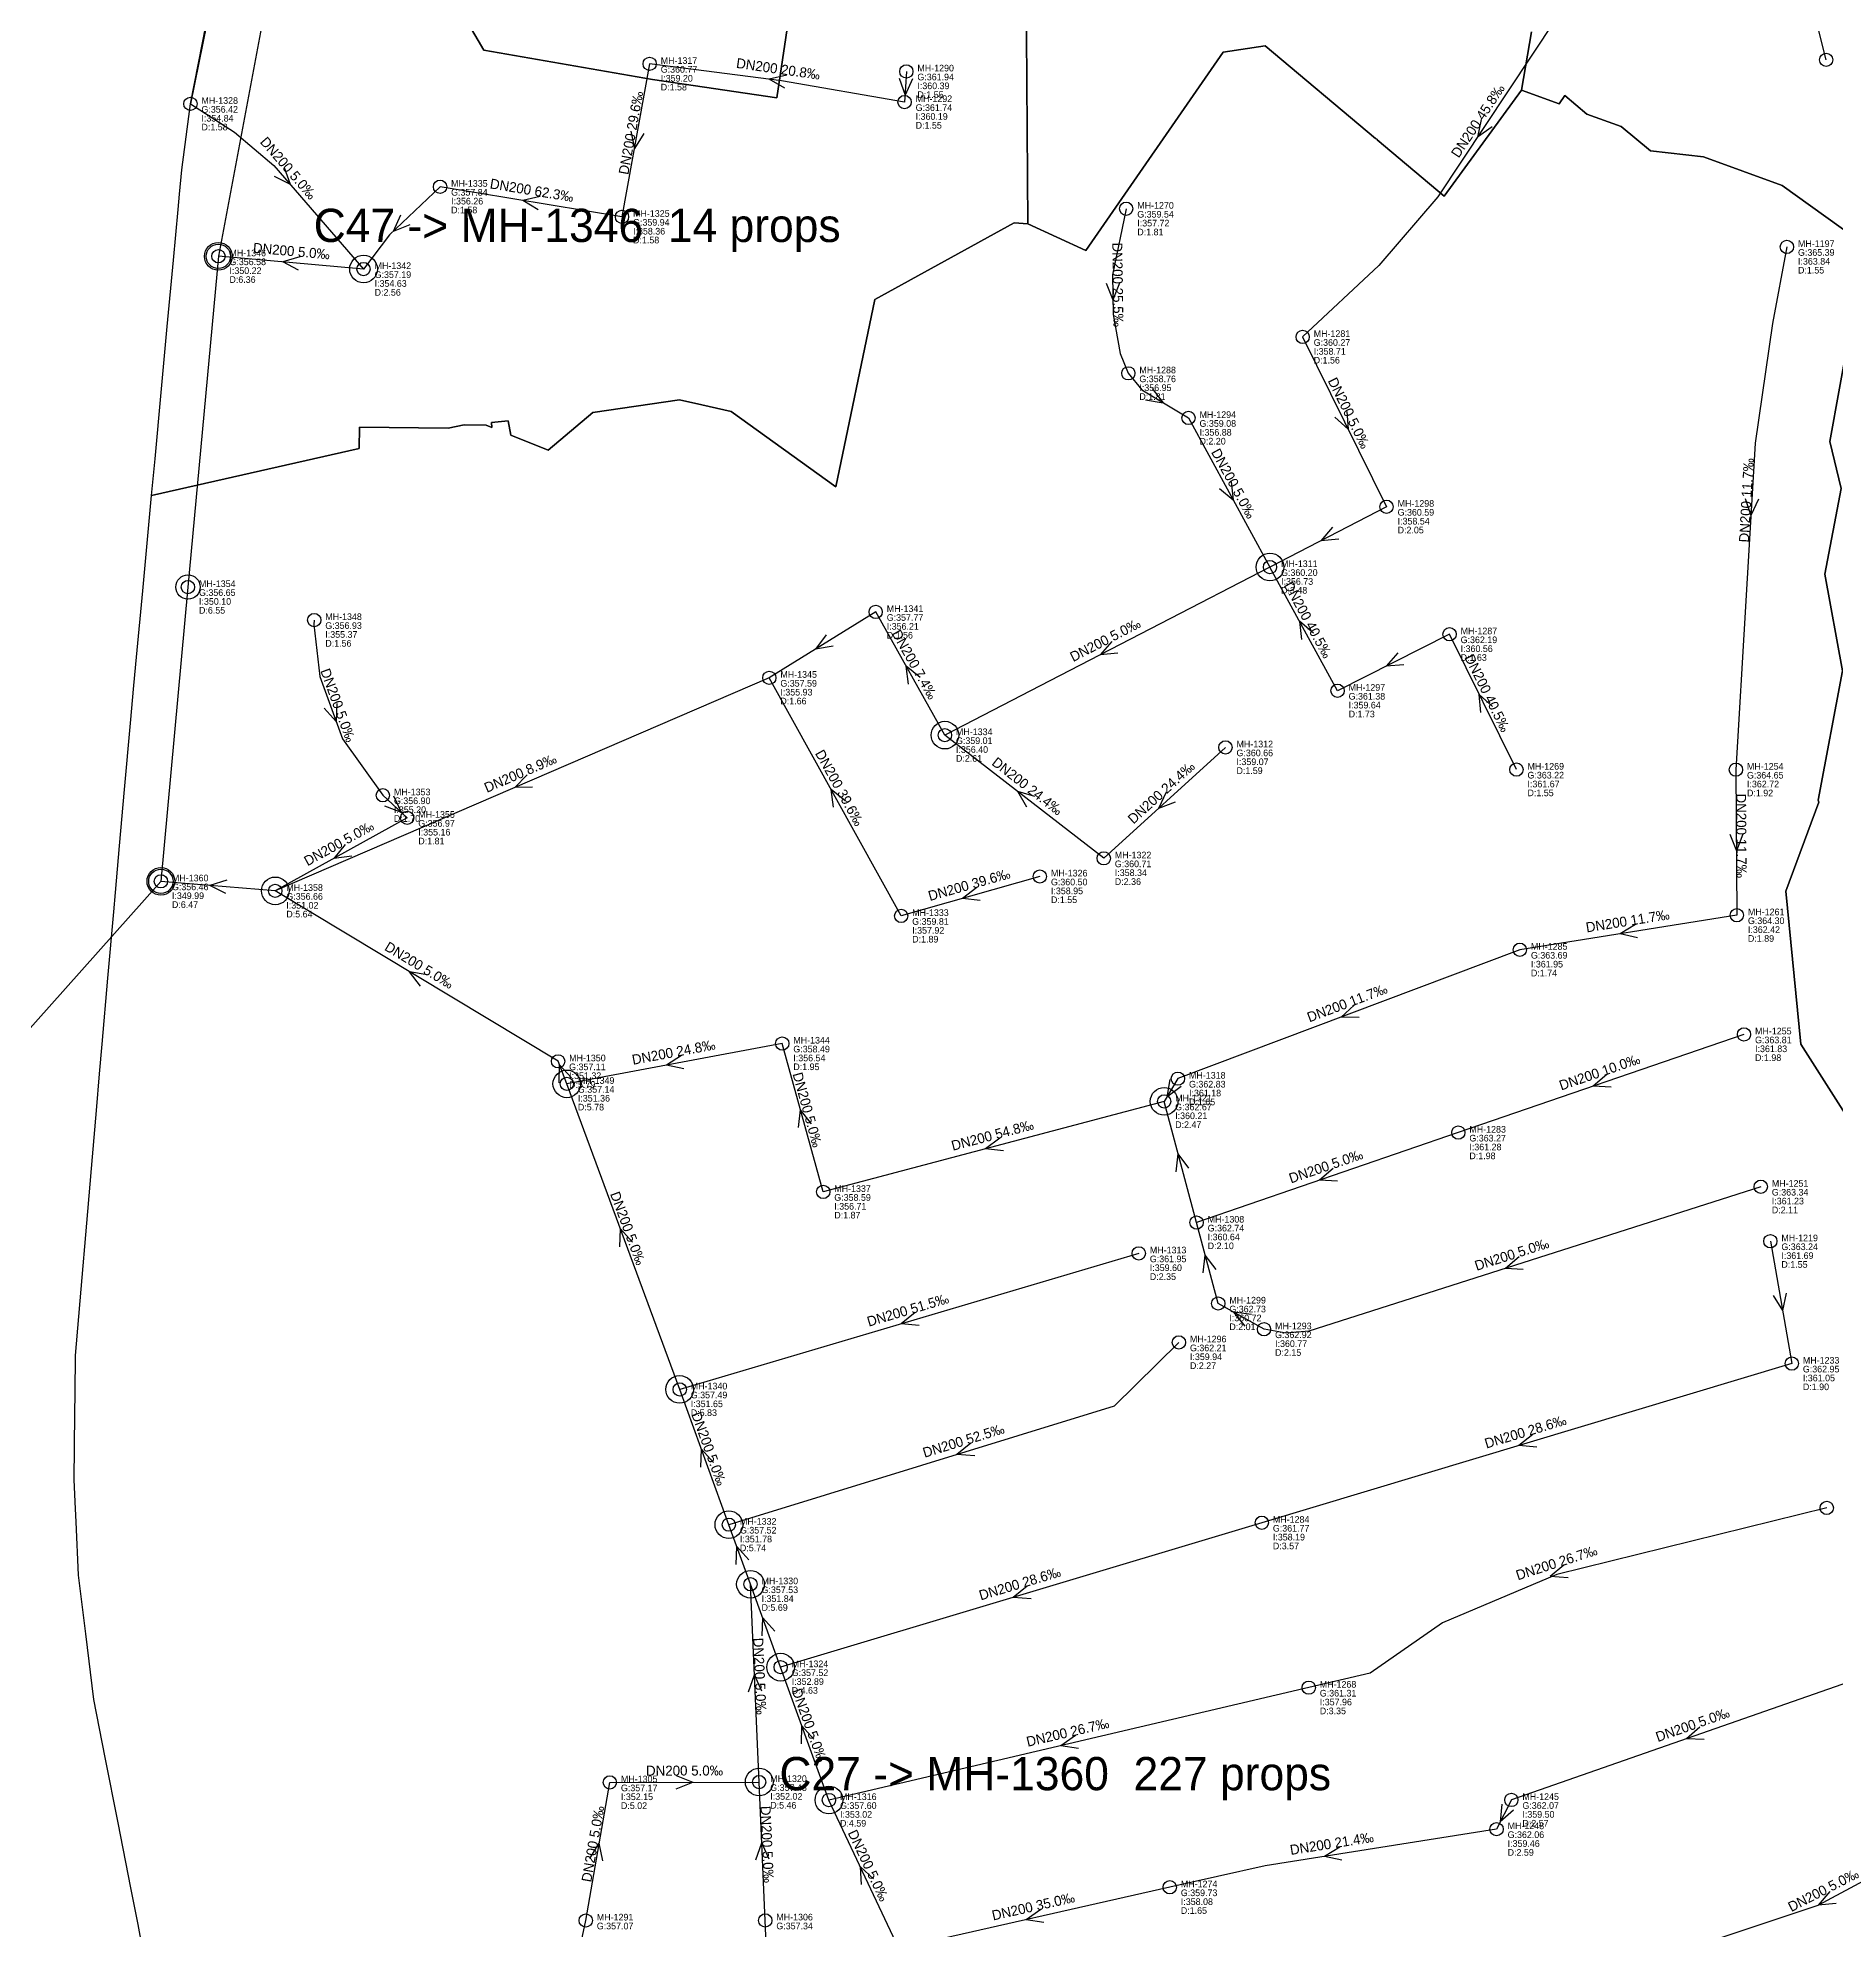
# Model space of a CAD drawing. Header units: metres. Extents: x 449148 to 451990, y 2566737 to 2570847.
# Drawn here: x 449901.3 to 450226.2, y 2568582.1 to 2568924 of the extents above; entities that cross this region are included whole.
import ezdxf
from ezdxf.enums import TextEntityAlignment as Align

# ---------------------------------------------------------------- set-up
doc = ezdxf.new("R2010")
doc.units = ezdxf.units.M
for name, color, linetype in [('SEW-CATCHMENT', 4, 'Continuous'), ('SEW-CATCHMENT-LABEL', 4, 'Continuous'), ('SEW-DROP', 6, 'Continuous'), ('SEW-LABEL', 2, 'Continuous'), ('SEW-MAIN-PIPE', 5, 'Continuous'), ('SEW-MH', 7, 'Continuous'), ('SEW-MH-LABEL', 8, 'Continuous'), ('SEW-PIPE-DN200', 3, 'Continuous'), ('SEW-TRUNK-MH', 7, 'Continuous')]:
    doc.layers.add(name, color=color, linetype=linetype)

msp = doc.modelspace()

# ---------------------------------------------------------------- linework, layer by layer
at = {"layer": 'SEW-CATCHMENT'}
for points in [[(450038.5, 2568937.82), (450034.84, 2568913.16), (450012.39, 2568916.46), (450012.36, 2568916.44), (449981.87, 2568921.72), (449977.59, 2568929)], [(449977.59, 2568929), (449981.87, 2568921.72), (450012.36, 2568916.44), (450012.39, 2568916.46), (450034.84, 2568913.16), (450038.5, 2568937.82)], [(450249.92, 2568938.57), (450247.08, 2568918.34), (450229.49, 2568887.94), (450216.51, 2568897.29), (450202.28, 2568902.49), (450192.71, 2568903.58), (450187.37, 2568907.94), (450181.2, 2568910.19), (450177.24, 2568913.53), (450176.21, 2568912.02), (450169.39, 2568914.51), (450171.19, 2568925.04)], [(450274.93, 2568565), (450264.48, 2568589.53), (450258.79, 2568594.64), (450248.97, 2568634.52), (450243.27, 2568642.68), (450244.89, 2568664.36), (450237.43, 2568681.26), (450235.49, 2568709.76), (450237.13, 2568715.03), (450219.85, 2568742.18), (450217.16, 2568769.81), (450223.09, 2568785.88), (450223.02, 2568786.25), (450227.36, 2568809.63), (450224.2, 2568827.06), (450227.17, 2568842.55), (450225.12, 2568851.07), (450230.33, 2568879.94), (450229.23, 2568884.73), (450229.49, 2568887.94), (450247.08, 2568918.34), (450249.92, 2568938.57)], [(450079.88, 2568933.16), (450080.2, 2568890.39), (450077.69, 2568890.55), (450052.51, 2568876.72), (450045.5, 2568842.88), (450026.58, 2568856.45), (450021.3, 2568857.68), (450017.27, 2568858.61), (450001.56, 2568856.3), (449993.52, 2568849.46), (449986.75, 2568852.19), (449986.31, 2568854.78), (449983.28, 2568854.46), (449983.31, 2568853.57), (449982.3, 2568853.98), (449978.31, 2568854.09), (449975.46, 2568853.45), (449959.43, 2568853.64), (449959.37, 2568849.79), (449921.85, 2568841.27), (449922.47, 2568847.95), (449923.58, 2568859.9), (449924.69, 2568871.85), (449925.8, 2568883.8), (449926.65, 2568892.98), (449926.9, 2568895.74), (449927.31, 2568900.15), (449928.86, 2568912.05), (449932.42, 2568930.12)], [(450171.19, 2568925.04), (450169.39, 2568914.51), (450155.43, 2568895.4), (450143.31, 2568905.56), (450143.37, 2568905.61), (450143.03, 2568905.79), (450123.05, 2568922.55), (450115.47, 2568921.38), (450090.65, 2568885.57), (450080.2, 2568890.39), (450079.88, 2568933.16)], [(449919.92, 2568580.5), (449919.4, 2568583.15), (449918.11, 2568589.76), (449915.79, 2568601.53), (449913.47, 2568613.31), (449911.41, 2568623.79), (449909.95, 2568635.7), (449908.65, 2568646.28), (449908.23, 2568655.92), (449908.12, 2568658.26), (449907.89, 2568663.5), (449908, 2568675.5), (449908.04, 2568679.13), (449908.1, 2568685.96), (449909.12, 2568697.91), (449910.15, 2568709.87), (449911.17, 2568721.83), (449911.88, 2568730.2), (449912.46, 2568736.81), (449912.92, 2568742.16), (449913.96, 2568754.11), (449915, 2568766.07), (449915.31, 2568769.61), (449916.04, 2568778.02), (449916.93, 2568788.21), (449918.04, 2568800.16), (449918.67, 2568806.95), (449919.15, 2568812.1), (449920.25, 2568824.05), (449921.36, 2568836), (449921.85, 2568841.27), (449959.37, 2568849.79), (449959.37, 2568849.79), (449959.43, 2568853.64), (449975.46, 2568853.45), (449978.31, 2568854.09), (449982.3, 2568853.98), (449983.31, 2568853.57), (449983.28, 2568854.46), (449986.31, 2568854.78), (449986.75, 2568852.19), (449993.52, 2568849.46), (450001.56, 2568856.3), (450017.27, 2568858.61), (450021.3, 2568857.68), (450026.58, 2568856.45), (450045.5, 2568842.88), (450052.51, 2568876.72), (450077.69, 2568890.55), (450080.2, 2568890.39), (450090.65, 2568885.57), (450115.47, 2568921.38), (450123.05, 2568922.55), (450143.03, 2568905.79), (450143.37, 2568905.61), (450143.31, 2568905.56), (450155.43, 2568895.4), (450169.39, 2568914.51), (450176.21, 2568912.02), (450177.24, 2568913.53), (450181.2, 2568910.19), (450187.37, 2568907.94), (450192.71, 2568903.58), (450202.28, 2568902.49), (450216.51, 2568897.29), (450229.49, 2568887.94)], [(450230.33, 2568879.94), (450225.12, 2568851.07), (450227.17, 2568842.55), (450224.2, 2568827.06), (450227.36, 2568809.63), (450223.02, 2568786.25), (450223.09, 2568785.88), (450217.16, 2568769.81), (450219.85, 2568742.18), (450237.13, 2568715.03)]]:
    msp.add_lwpolyline(points, dxfattribs=at)
at = {"layer": 'SEW-DROP'}
for centre in [(449933.92, 2568884.51), (449960.15, 2568882.2), (450123.94, 2568828.37), (450123.94, 2568828.37), (450065.2, 2568798.01), (449923.53, 2568771.6), (449944.2, 2568769.88), (449944.2, 2568769.88), (449996.88, 2568735.02), (450104.81, 2568731.85), (450017.28, 2568679.82), (450026.16, 2568655.39), (450030.07, 2568644.63), (450035.52, 2568629.65), (450031.64, 2568608.9), (450044.25, 2568605.65)]:
    msp.add_circle(centre, 2.5, dxfattribs=at)
at = {"layer": 'SEW-LABEL'}
for p, q in [((450036.61, 2568917.25), (450033.47, 2568916.49)), ((450056.96, 2568916.7), (450057.99, 2568913.64)), ((450059.36, 2568916.56), (450057.99, 2568913.64)), ((450036.27, 2568914.88), (450033.47, 2568916.49)), ((450008.44, 2568907.14), (450009.08, 2568903.98)), ((450010.8, 2568906.72), (450009.08, 2568903.98)), ((450162.08, 2568909.21), (450161.42, 2568906.05)), ((450164.08, 2568907.89), (450161.42, 2568906.05)), ((449945.81, 2568900.57), (449946.87, 2568897.52)), ((449944, 2568899), (449946.87, 2568897.52)), ((449992.08, 2568895.29), (449988.93, 2568894.6)), ((449991.69, 2568892.92), (449988.93, 2568894.6)), ((449966.85, 2568891.95), (449965.51, 2568889.01)), ((449968.51, 2568890.21), (449965.51, 2568889.01)), ((449948.63, 2568884.42), (449945.54, 2568883.49)), ((449948.42, 2568882.03), (449945.54, 2568883.49)), ((450094.33, 2568879.64), (450095.57, 2568876.66)), ((450096.73, 2568879.67), (450095.57, 2568876.66)), ((450101.42, 2568858.57), (450104.62, 2568858.06)), ((450102.66, 2568860.63), (450104.62, 2568858.06)), ((450135.68, 2568855.42), (450138.08, 2568853.26)), ((450137.83, 2568856.48), (450138.08, 2568853.26)), ((450114.8, 2568842.58), (450117.29, 2568840.53)), ((450116.91, 2568843.74), (450117.29, 2568840.53)), ((450209.8, 2568840.76), (450210.82, 2568837.7)), ((450212.19, 2568840.62), (450210.82, 2568837.7)), ((450135.25, 2568835.57), (450133.14, 2568833.13)), ((450136.35, 2568833.44), (450133.14, 2568833.13)), ((450129.71, 2568815.31), (450129.32, 2568818.52)), ((450131.82, 2568816.46), (450129.32, 2568818.52)), ((450043.73, 2568816.12), (450041.8, 2568813.53)), ((450044.99, 2568814.08), (450041.8, 2568813.53)), ((450095.35, 2568814.95), (450093.24, 2568812.5)), ((450096.45, 2568812.81), (450093.24, 2568812.5)), ((450147.07, 2568812.88), (450144.93, 2568810.46)), ((450148.15, 2568810.73), (450144.93, 2568810.46)), ((450058.64, 2568807.24), (450058.21, 2568810.44)), ((450060.73, 2568808.41), (450058.21, 2568810.44)), ((450162.02, 2568802.13), (450161.76, 2568805.35)), ((450164.17, 2568803.19), (450161.76, 2568805.35)), ((449953.06, 2568802.91), (449955.21, 2568800.5)), ((449955.31, 2568803.73), (449955.21, 2568800.5)), ((449989.74, 2568790.82), (449987.46, 2568788.53)), ((449965.55, 2568787.02), (449966.94, 2568784.1)), ((449990.69, 2568788.62), (449987.46, 2568788.53)), ((450045.05, 2568784.97), (450044.65, 2568788.17)), ((450047.15, 2568786.13), (450044.65, 2568788.17)), ((450080, 2568785.02), (450078.36, 2568787.8)), ((450081.47, 2568786.91), (450078.36, 2568787.8)), ((450105.2, 2568787.68), (450103.79, 2568784.77)), ((449963.92, 2568785.26), (449966.94, 2568784.1)), ((450106.81, 2568785.9), (450103.79, 2568784.77)), ((450207.01, 2568780.12), (450208.23, 2568777.13)), ((450209.41, 2568780.14), (450208.23, 2568777.13)), ((449956.85, 2568778.26), (449954.81, 2568775.75)), ((449958.01, 2568776.16), (449954.81, 2568775.75)), ((449935.46, 2568771.81), (449932.37, 2568770.87)), ((449935.26, 2568769.42), (449932.37, 2568770.87)), ((450070.94, 2568770.48), (450068.38, 2568768.51)), ((450071.59, 2568768.17), (450068.38, 2568768.51)), ((450189.99, 2568763.78), (450187.22, 2568762.13)), ((450190.37, 2568761.41), (450187.22, 2568762.13)), ((449970.42, 2568752.68), (449968.47, 2568755.26)), ((449971.66, 2568754.74), (449968.47, 2568755.26)), ((450139.18, 2568749.25), (450136.8, 2568747.07)), ((450140.03, 2568747.01), (450136.8, 2568747.07)), ((450017.6, 2568740.12), (450014.87, 2568738.39)), ((449995.51, 2568735.22), (449995.55, 2568738.45)), ((449997.75, 2568736.09), (449995.55, 2568738.45)), ((450018.04, 2568737.76), (450014.87, 2568738.39)), ((450105.82, 2568735.81), (450105.28, 2568732.63)), ((450184.81, 2568736.7), (450182.36, 2568734.59)), ((450107.87, 2568734.56), (450105.28, 2568732.63)), ((450185.59, 2568734.43), (450182.36, 2568734.59)), ((450038.75, 2568727.14), (450039.11, 2568730.35)), ((450041.07, 2568727.78), (450039.11, 2568730.35)), ((450075.15, 2568725.22), (450072.56, 2568723.29)), ((450075.77, 2568722.9), (450072.56, 2568723.29)), ((450106.97, 2568719.15), (450107.36, 2568722.36)), ((450109.29, 2568719.77), (450107.36, 2568722.36)), ((450135.35, 2568719.71), (450132.9, 2568717.6)), ((450136.13, 2568717.44), (450132.9, 2568717.6)), ((450006.47, 2568705.6), (450006.56, 2568708.83)), ((450008.72, 2568706.43), (450006.56, 2568708.83)), ((450111.87, 2568700.89), (450112.25, 2568704.1)), ((450114.19, 2568701.51), (450112.25, 2568704.1)), ((450168.96, 2568703.75), (450166.47, 2568701.69)), ((450169.69, 2568701.46), (450166.47, 2568701.69)), ((450214.85, 2568696.81), (450216.55, 2568694.07)), ((450217.22, 2568697.23), (450216.55, 2568694.07)), ((450059.85, 2568693.69), (450057.32, 2568691.68)), ((450060.54, 2568691.38), (450057.32, 2568691.68)), ((450119.45, 2568691.23), (450117.42, 2568693.75)), ((450120.62, 2568693.33), (450117.42, 2568693.75)), ((450171.44, 2568671.7), (450168.91, 2568669.69)), ((450021.11, 2568665.78), (450021.21, 2568669.01)), ((450023.36, 2568666.6), (450021.21, 2568669.01)), ((450069.9, 2568670.1), (450067.38, 2568668.07)), ((450070.6, 2568667.81), (450067.38, 2568668.07)), ((450172.13, 2568669.4), (450168.91, 2568669.69)), ((450027.5, 2568648.19), (450027.61, 2568651.42)), ((450029.76, 2568649.01), (450027.61, 2568651.42)), ((450177.05, 2568648.07), (450174.56, 2568646.01)), ((450080.08, 2568644.27), (450077.55, 2568642.26)), ((450177.79, 2568645.78), (450174.56, 2568646.01)), ((450080.77, 2568641.98), (450077.55, 2568642.26)), ((450032.18, 2568635.32), (450032.29, 2568638.55)), ((450034.44, 2568636.14), (450032.29, 2568638.55)), ((450029.72, 2568625.22), (450030.79, 2568628.27)), ((450032.12, 2568625.32), (450030.79, 2568628.27)), ((450039.27, 2568615.83), (450039.37, 2568619.06)), ((450041.53, 2568616.65), (450039.37, 2568619.06)), ((450088.78, 2568617.31), (450086.13, 2568615.46)), ((450201.61, 2568618.83), (450199.18, 2568616.71)), ((450202.4, 2568616.57), (450199.18, 2568616.71)), ((450089.33, 2568614.97), (450086.13, 2568615.46)), ((450016.65, 2568610.07), (450019.65, 2568608.88)), ((450016.65, 2568607.67), (450019.65, 2568608.88)), ((450165.82, 2568604.91), (450165.53, 2568601.69)), ((450167.96, 2568603.82), (450165.53, 2568601.69)), ((450001.04, 2568595.1), (450002.74, 2568597.84)), ((450003.41, 2568594.68), (450002.74, 2568597.84)), ((450031.05, 2568594.85), (450032.12, 2568597.9)), ((450033.45, 2568594.96), (450032.12, 2568597.9)), ((450136.54, 2568597.13), (450133.76, 2568595.47)), ((450136.91, 2568594.76), (450133.76, 2568595.47)), ((450050.12, 2568590.37), (450049.93, 2568593.6)), ((450052.29, 2568591.4), (450049.93, 2568593.6)), ((450225.12, 2568589.12), (450223, 2568586.68)), ((450082.56, 2568585.86), (450079.9, 2568584.03)), ((450226.22, 2568586.98), (450223, 2568586.68)), ((450083.09, 2568583.52), (450079.9, 2568584.03))]:
    msp.add_line(p, q, dxfattribs=at)
at = {"layer": 'SEW-MAIN-PIPE'}
for points in [[(449947.88, 2568958.77), (449933.92, 2568884.51)], [(449933.92, 2568884.51), (449928.42, 2568824.76)], [(449928.42, 2568824.76), (449923.53, 2568771.6)], [(449923.53, 2568771.6), (449883.6, 2568726.81)]]:
    msp.add_lwpolyline(points, dxfattribs=at)
at = {"layer": 'SEW-MH'}
for centre in [(450011.85, 2568919.27), (450224.44, 2568920), (450058.23, 2568917.9), (449928.86, 2568912.05), (450057.91, 2568912.37), (449973.97, 2568897.07), (450006.85, 2568891.64), (450097.96, 2568893.1), (450217.35, 2568886.2), (449933.92, 2568884.51), (449960.15, 2568882.2), (450129.84, 2568869.94), (450098.34, 2568863.37), (450109.21, 2568855.31), (450145, 2568839.26), (450123.94, 2568828.37), (449928.42, 2568824.76), (450052.69, 2568820.26), (449951.24, 2568818.8), (450156.39, 2568816.23), (450033.47, 2568808.37), (450136.15, 2568806.03), (450065.2, 2568798.01), (450115.89, 2568795.8), (450168.47, 2568791.78), (450208.13, 2568791.77), (449963.64, 2568787.15), (449968.04, 2568783.08), (450093.9, 2568775.76), (450082.36, 2568772.48), (449923.53, 2568771.6), (449944.2, 2568769.88), (450057.29, 2568765.35), (450208.3, 2568765.48), (450169.09, 2568759.24), (450035.81, 2568742.3), (450209.59, 2568743.95), (449995.3, 2568739.09), (449996.88, 2568735.02), (450107.31, 2568735.96), (450104.81, 2568731.85), (450157.97, 2568726.21), (450043.21, 2568715.5), (450212.62, 2568716.44), (450110.68, 2568709.96), (450100.23, 2568704.4), (450214.35, 2568706.59), (450114.6, 2568695.34), (450122.86, 2568690.69), (450107.48, 2568688.32), (450218.23, 2568684.49), (450017.28, 2568679.82), (450122.46, 2568655.74), (450224.54, 2568658.41), (450026.16, 2568655.39), (450030.07, 2568644.63), (450035.52, 2568629.65), (450130.94, 2568625.95), (450004.66, 2568608.84), (450031.64, 2568608.9), (450044.25, 2568605.65), (450167.55, 2568605.66), (450164.88, 2568600.39), (450105.83, 2568589.89), (450000.3, 2568583.89), (450032.74, 2568583.9)]:
    msp.add_circle(centre, 1.2, dxfattribs=at)
at = {"layer": 'SEW-PIPE-DN200'}
for points in [[(449950, 2568972.27), (449934.83, 2568941.41), (449928.86, 2568912.05)], [(450224.44, 2568920), (450216.51, 2568951.8)], [(450187.98, 2568949.63), (450183.97, 2568940.07), (450154.28, 2568895.27), (450143.61, 2568882.83), (450129.84, 2568869.94)], [(450011.85, 2568919.27), (450006.85, 2568891.64)], [(450057.91, 2568912.37), (450035.69, 2568916.18), (450011.85, 2568919.27)], [(450058.23, 2568917.9), (450057.91, 2568912.37)], [(449928.86, 2568912.05), (449936.82, 2568906.93), (449943.95, 2568900.88), (449960.15, 2568882.2)], [(449973.97, 2568897.07), (449964.82, 2568888.36), (449960.15, 2568882.2)], [(450006.85, 2568891.64), (449973.97, 2568897.07)], [(450097.96, 2568893.1), (450095.51, 2568881.16), (450095.61, 2568874), (450096.84, 2568866.94), (450098.34, 2568863.37)], [(450217.35, 2568886.2), (450214.76, 2568872.34), (450211.59, 2568850.77), (450208.13, 2568791.77)], [(449960.15, 2568882.2), (449933.92, 2568884.51)], [(450129.84, 2568869.94), (450145, 2568839.26)], [(450098.34, 2568863.37), (450098.34, 2568863.37), (450100.77, 2568860.36), (450109.21, 2568855.31)], [(450109.21, 2568855.31), (450123.94, 2568828.37)], [(450145, 2568839.26), (450123.94, 2568828.37)], [(450123.94, 2568828.37), (450104.08, 2568818.11), (450084.18, 2568807.82), (450065.2, 2568798.01)], [(450136.15, 2568806.03), (450123.94, 2568828.37)], [(449951.24, 2568818.8), (449951.19, 2568817.99), (449952.26, 2568808.6), (449956.37, 2568797.33), (449963.64, 2568787.15)], [(450052.69, 2568820.26), (450033.47, 2568808.37)], [(450065.2, 2568798.01), (450052.69, 2568820.26)], [(450156.39, 2568816.23), (450136.15, 2568806.03)], [(450168.47, 2568791.78), (450156.39, 2568816.23)], [(450033.47, 2568808.37), (449944.2, 2568769.88)], [(450057.29, 2568765.35), (450033.47, 2568808.37)], [(450093.9, 2568775.76), (450065.2, 2568798.01)], [(450115.89, 2568795.8), (450093.9, 2568775.76)], [(450208.13, 2568791.77), (450208.3, 2568765.48)], [(449963.64, 2568787.15), (449963.64, 2568787.15), (449968.04, 2568783.08), (449968.04, 2568783.08)], [(449968.04, 2568783.08), (449944.2, 2568769.88)], [(449944.2, 2568769.88), (449923.53, 2568771.6)], [(449995.3, 2568739.09), (449944.2, 2568769.88)], [(450082.36, 2568772.48), (450057.29, 2568765.35)], [(450208.3, 2568765.48), (450169.09, 2568759.24)], [(450169.09, 2568759.24), (450107.31, 2568735.96)], [(450035.81, 2568742.3), (449996.88, 2568735.02)], [(450043.21, 2568715.5), (450035.81, 2568742.3)], [(450209.59, 2568743.95), (450157.97, 2568726.21)], [(449996.88, 2568735.02), (449995.3, 2568739.09)], [(450107.31, 2568735.96), (450107.31, 2568735.96), (450104.81, 2568731.85)], [(450017.28, 2568679.82), (449996.88, 2568735.02)], [(450104.81, 2568731.85), (450043.21, 2568715.5), (450043.21, 2568715.5)], [(450110.68, 2568709.96), (450104.81, 2568731.85)], [(450157.97, 2568726.21), (450110.68, 2568709.96)], [(450212.62, 2568716.44), (450130.97, 2568690.35), (450126.89, 2568690), (450122.86, 2568690.69), (450122.86, 2568690.69)], [(450114.6, 2568695.34), (450110.68, 2568709.96)], [(450214.35, 2568706.59), (450218.23, 2568684.49)], [(450100.23, 2568704.4), (450017.28, 2568679.82)], [(450122.86, 2568690.69), (450114.6, 2568695.34)], [(450107.48, 2568688.32), (450095.81, 2568676.82), (450026.16, 2568655.39)], [(450218.23, 2568684.49), (450122.46, 2568655.74)], [(450026.16, 2568655.39), (450017.28, 2568679.82)], [(450224.54, 2568658.41), (450175.75, 2568646.41), (450155.11, 2568637.67), (450142.02, 2568628.54), (450130.94, 2568625.95)], [(450030.07, 2568644.63), (450026.16, 2568655.39)], [(450122.46, 2568655.74), (450035.52, 2568629.65)], [(450031.64, 2568608.9), (450030.07, 2568644.63)], [(450035.52, 2568629.65), (450030.07, 2568644.63)], [(450044.25, 2568605.65), (450035.52, 2568629.65)], [(450233.63, 2568628.75), (450167.55, 2568605.66)], [(450130.94, 2568625.95), (450044.25, 2568605.65)], [(450004.66, 2568608.84), (450031.64, 2568608.9)], [(450032.74, 2568583.9), (450031.64, 2568608.9)], [(450000.3, 2568583.89), (450004.66, 2568608.84)], [(450056.89, 2568578.84), (450044.25, 2568605.65)], [(450167.55, 2568605.66), (450167.55, 2568605.66), (450164.88, 2568600.39)], [(450164.88, 2568600.39), (450123.07, 2568593.78), (450105.83, 2568589.89)], [(450244.82, 2568599.57), (450235.38, 2568593.28), (450222.94, 2568586.62), (450201.8, 2568579.56)], [(450105.83, 2568589.89), (450056.89, 2568578.84)], [(449993.68, 2568547.84), (449995.85, 2568563.03), (450000.3, 2568583.89)], [(450034.53, 2568542.86), (450032.74, 2568583.9)]]:
    msp.add_lwpolyline(points, dxfattribs=at)
at = {"layer": 'SEW-TRUNK-MH'}
for centre in [(449933.92, 2568884.51), (449928.42, 2568824.76), (449923.53, 2568771.6)]:
    msp.add_circle(centre, 2.2, dxfattribs=at)

# ---------------------------------------------------------------- texts
at = {"layer": 'SEW-CATCHMENT-LABEL'}
for s, p in [('C47 -> MH-1346  14 props', (449998.75, 2568887.09)), ('C27 -> MH-1360  227 props', (450085.14, 2568607.42))]:
    msp.add_text(s, height=6, dxfattribs=at).set_placement(p, align=Align.CENTER)
at = {"layer": 'SEW-LABEL'}
for s, rotation, p in [('DN200 20.8‰', 351.8892, (450034.95, 2568917.48)), ('DN200 29.6‰', 79.7312, (450009.35, 2568906.65)), ('DN200 45.8‰', 56.469, (450162.25, 2568908.5)), ('DN200 5.0‰', -49.0731, (449945.89, 2568899.85)), ('DN200 62.3‰', 350.6313, (449990.41, 2568895.55)), ('DN200 5.0‰', 354.9759, (449947.04, 2568884.56)), ('DN200 25.5‰', -89.1804, (450095.55, 2568879.36)), ('DN200 5.0‰', -63.7006, (450137.42, 2568855.8)), ('DN200 5.0‰', -61.3361, (450116.58, 2568843.04)), ('DN200 11.7‰', 86.6435, (450210.91, 2568840.39)), ('DN200 40.5‰', 298.6642, (450130.04, 2568818.4)), ('DN200 5.0‰', 27.3402, (450094.57, 2568814.39)), ('DN200 7.4‰', 299.3449, (450058.95, 2568810.33)), ('DN200 40.5‰', 296.2995, (450162.43, 2568805.2)), ('DN200 5.0‰', -69.9598, (449954.7, 2568803.11)), ('DN200 8.9‰', 23.3248, (449988.83, 2568790.33)), ('DN200 39.6‰', 298.9696, (450045.38, 2568788.06)), ('DN200 24.4‰', 322.2196, (450079.55, 2568788.08)), ('DN200 24.4‰', 42.3397, (450104.9, 2568786.98)), ('DN200 11.7‰', -89.6126, (450208.22, 2568779.83)), ('DN200 5.0‰', 28.9806, (449956.12, 2568777.68)), ('DN200 39.6‰', 15.8659, (450069.82, 2568770.12)), ('DN200 11.7‰', 9.0385, (450188.7, 2568763.56)), ('DN200 5.0‰', 328.929, (449969.75, 2568755.68)), ('DN200 11.7‰', 20.6502, (450138.2, 2568748.8)), ('DN200 24.8‰', 10.5934, (450016.34, 2568739.86)), ('DN200 10.0‰', 18.9638, (450183.78, 2568736.28)), ('DN200 5.0‰', 285.4481, (450039.51, 2568730.1)), ('DN200 54.8‰', 14.8671, (450074.01, 2568724.88)), ('DN200 5.0‰', 18.9638, (450134.32, 2568719.28)), ('DN200 5.0‰', 290.2878, (450007.08, 2568708.62)), ('DN200 5.0‰', 17.7204, (450167.9, 2568703.35)), ('DN200 51.5‰', 16.5089, (450058.76, 2568693.31)), ('DN200 5.0‰', 289.981, (450021.72, 2568668.8)), ('DN200 28.6‰', 16.7092, (450170.35, 2568671.32)), ('DN200 52.5‰', 17.1026, (450068.82, 2568669.71)), ('DN200 26.7‰', 17.8156, (450175.99, 2568647.66)), ('DN200 28.6‰', 16.7092, (450078.99, 2568643.89)), ('DN200 5.0‰', 272.5087, (450030.86, 2568627.97)), ('DN200 5.0‰', 289.9809, (450039.89, 2568618.85)), ('DN200 26.7‰', 13.1759, (450087.59, 2568617)), ('DN200 5.0‰', 19.2622, (450200.59, 2568618.41)), ('DN200 5.0‰', 0.1396, (450018.15, 2568610.07)), ('DN200 5.0‰', 80.0768, (450002.48, 2568597.57)), ('DN200 5.0‰', 272.5083, (450032.19, 2568597.6)), ('DN200 5.0‰', 295.2402, (450050.57, 2568593.44)), ('DN200 21.4‰', 8.9912, (450135.24, 2568596.91)), ('DN200 5.0‰', 27.1527, (450224.33, 2568588.57)), ('DN200 35.0‰', 12.7251, (450081.36, 2568585.56))]:
    msp.add_text(s, height=1.8, rotation=rotation, dxfattribs=at).set_placement(p, align=Align.CENTER)
at = {"layer": 'SEW-MH-LABEL'}
for s, p in [('MH-1317', (450013.85, 2568919.27)), ('G:360.77', (450013.85, 2568917.67)), ('I:359.20', (450013.85, 2568916.07)), ('G:361.94', (450060.23, 2568916.3)), ('MH-1290', (450060.23, 2568917.9)), ('MH-1328', (449930.86, 2568912.05)), ('D:1.58', (450013.85, 2568914.47)), ('MH-1292', (450059.91, 2568912.37)), ('D:1.55', (450060.23, 2568913.1)), ('I:360.39', (450060.23, 2568914.7)), ('G:356.42', (449930.86, 2568910.45)), ('I:354.84', (449930.86, 2568908.85)), ('G:361.74', (450059.91, 2568910.77)), ('I:360.19', (450059.91, 2568909.17)), ('D:1.58', (449930.86, 2568907.25)), ('D:1.55', (450059.91, 2568907.57)), ('G:357.84', (449975.97, 2568895.47)), ('MH-1335', (449975.97, 2568897.07)), ('D:1.58', (449975.97, 2568892.27)), ('I:356.26', (449975.97, 2568893.87)), ('MH-1325', (450008.85, 2568891.64)), ('G:359.54', (450099.96, 2568891.5)), ('MH-1270', (450099.96, 2568893.1)), ('G:359.94', (450008.85, 2568890.04)), ('I:358.36', (450008.85, 2568888.44)), ('D:1.81', (450099.96, 2568888.3)), ('I:357.72', (450099.96, 2568889.9)), ('D:1.58', (450008.85, 2568886.84)), ('G:365.39', (450219.35, 2568884.6)), ('MH-1197', (450219.35, 2568886.2)), ('G:356.58', (449935.92, 2568882.91)), ('MH-1346', (449935.92, 2568884.51)), ('I:350.22', (449935.92, 2568881.31)), ('MH-1342', (449962.15, 2568882.2)), ('D:1.55', (450219.35, 2568881.4)), ('I:363.84', (450219.35, 2568883)), ('D:6.36', (449935.92, 2568879.71)), ('G:357.19', (449962.15, 2568880.6)), ('I:354.63', (449962.15, 2568879)), ('D:2.56', (449962.15, 2568877.4)), ('G:360.27', (450131.84, 2568868.34)), ('MH-1281', (450131.84, 2568869.94)), ('D:1.56', (450131.84, 2568865.14)), ('I:358.71', (450131.84, 2568866.74)), ('G:358.76', (450100.34, 2568861.77)), ('MH-1288', (450100.34, 2568863.37)), ('D:1.81', (450100.34, 2568858.57)), ('I:356.95', (450100.34, 2568860.17)), ('MH-1294', (450111.21, 2568855.31)), ('G:359.08', (450111.21, 2568853.71)), ('D:2.20', (450111.21, 2568850.51)), ('I:356.88', (450111.21, 2568852.11)), ('G:360.59', (450147, 2568837.66)), ('MH-1298', (450147, 2568839.26)), ('D:2.05', (450147, 2568834.46)), ('I:358.54', (450147, 2568836.06)), ('G:360.20', (450125.94, 2568826.77)), ('MH-1311', (450125.94, 2568828.37)), ('G:356.65', (449930.42, 2568823.16)), ('MH-1354', (449930.42, 2568824.76)), ('D:3.48', (450125.94, 2568823.57)), ('I:356.73', (450125.94, 2568825.17)), ('D:6.55', (449930.42, 2568819.96)), ('I:350.10', (449930.42, 2568821.56)), ('MH-1341', (450054.69, 2568820.26)), ('G:356.93', (449953.24, 2568817.2)), ('MH-1348', (449953.24, 2568818.8)), ('G:357.77', (450054.69, 2568818.66)), ('I:356.21', (450054.69, 2568817.06)), ('MH-1287', (450158.39, 2568816.23)), ('D:1.56', (449953.24, 2568814)), ('I:355.37', (449953.24, 2568815.6)), ('D:1.56', (450054.69, 2568815.46)), ('G:362.19', (450158.39, 2568814.63)), ('I:360.56', (450158.39, 2568813.03)), ('D:1.63', (450158.39, 2568811.43)), ('G:357.59', (450035.47, 2568806.77)), ('MH-1345', (450035.47, 2568808.37)), ('MH-1297', (450138.15, 2568806.03)), ('D:1.66', (450035.47, 2568803.57)), ('I:355.93', (450035.47, 2568805.17)), ('G:361.38', (450138.15, 2568804.43)), ('I:359.64', (450138.15, 2568802.83)), ('D:1.73', (450138.15, 2568801.23)), ('G:359.01', (450067.2, 2568796.41)), ('MH-1334', (450067.2, 2568798.01)), ('MH-1312', (450117.89, 2568795.8)), ('D:2.61', (450067.2, 2568793.21)), ('I:356.40', (450067.2, 2568794.81)), ('G:360.66', (450117.89, 2568794.2)), ('I:359.07', (450117.89, 2568792.6)), ('D:1.59', (450117.89, 2568791)), ('G:363.22', (450170.47, 2568790.18)), ('MH-1269', (450170.47, 2568791.78)), ('G:364.65', (450210.13, 2568790.17)), ('MH-1254', (450210.13, 2568791.77)), ('G:356.90', (449965.64, 2568785.55)), ('MH-1353', (449965.64, 2568787.15)), ('D:1.55', (450170.47, 2568786.98)), ('I:361.67', (450170.47, 2568788.58)), ('D:1.92', (450210.13, 2568786.97)), ('I:362.72', (450210.13, 2568788.57)), ('D:1.70', (449965.64, 2568782.35)), ('I:355.20', (449965.64, 2568783.95)), ('MH-1355', (449970.04, 2568783.08)), ('G:356.97', (449970.04, 2568781.48)), ('I:355.16', (449970.04, 2568779.88)), ('D:1.81', (449970.04, 2568778.28)), ('MH-1322', (450095.9, 2568775.76)), ('MH-1326', (450084.36, 2568772.48)), ('G:360.71', (450095.9, 2568774.16)), ('I:358.34', (450095.9, 2568772.56)), ('G:356.46', (449925.53, 2568770)), ('MH-1360', (449925.53, 2568771.6)), ('I:349.99', (449925.53, 2568768.4)), ('MH-1358', (449946.2, 2568769.88)), ('G:360.50', (450084.36, 2568770.88)), ('I:358.95', (450084.36, 2568769.28)), ('D:2.36', (450095.9, 2568770.96)), ('D:6.47', (449925.53, 2568766.8)), ('G:356.66', (449946.2, 2568768.28)), ('D:5.64', (449946.2, 2568765.08)), ('I:351.02', (449946.2, 2568766.68)), ('MH-1333', (450059.29, 2568765.35)), ('D:1.55', (450084.36, 2568767.68)), ('MH-1261', (450210.3, 2568765.48)), ('G:359.81', (450059.29, 2568763.75)), ('I:357.92', (450059.29, 2568762.15)), ('G:364.30', (450210.3, 2568763.88)), ('I:362.42', (450210.3, 2568762.28)), ('D:1.89', (450059.29, 2568760.55)), ('MH-1285', (450171.09, 2568759.24)), ('D:1.89', (450210.3, 2568760.68)), ('G:363.69', (450171.09, 2568757.64)), ('I:361.95', (450171.09, 2568756.04)), ('D:1.74', (450171.09, 2568754.44)), ('MH-1344', (450037.81, 2568742.3)), ('G:363.81', (450211.59, 2568742.35)), ('MH-1255', (450211.59, 2568743.95)), ('MH-1350', (449997.3, 2568739.09)), ('G:358.49', (450037.81, 2568740.7)), ('I:356.54', (450037.81, 2568739.1)), ('D:1.98', (450211.59, 2568739.15)), ('I:361.83', (450211.59, 2568740.75)), ('G:357.11', (449997.3, 2568737.49)), ('D:5.79', (449997.3, 2568734.29)), ('I:351.32', (449997.3, 2568735.89)), ('MH-1349', (449998.88, 2568735.02)), ('D:1.95', (450037.81, 2568737.5)), ('G:362.83', (450109.31, 2568734.36)), ('MH-1318', (450109.31, 2568735.96)), ('G:357.14', (449998.88, 2568733.42)), ('I:351.36', (449998.88, 2568731.82)), ('MH-1321', (450106.81, 2568731.85)), ('D:1.65', (450109.31, 2568731.16)), ('I:361.18', (450109.31, 2568732.76)), ('D:5.78', (449998.88, 2568730.22)), ('G:362.67', (450106.81, 2568730.25)), ('I:360.21', (450106.81, 2568728.65)), ('D:2.47', (450106.81, 2568727.05)), ('G:363.27', (450159.97, 2568724.61)), ('MH-1283', (450159.97, 2568726.21)), ('D:1.98', (450159.97, 2568721.41)), ('I:361.28', (450159.97, 2568723.01)), ('G:358.59', (450045.21, 2568713.9)), ('MH-1337', (450045.21, 2568715.5)), ('G:363.34', (450214.62, 2568714.84)), ('MH-1251', (450214.62, 2568716.44)), ('D:1.87', (450045.21, 2568710.7)), ('I:356.71', (450045.21, 2568712.3)), ('D:2.11', (450214.62, 2568711.64)), ('I:361.23', (450214.62, 2568713.24)), ('G:362.74', (450112.68, 2568708.36)), ('MH-1308', (450112.68, 2568709.96)), ('MH-1313', (450102.23, 2568704.4)), ('D:2.10', (450112.68, 2568705.16)), ('I:360.64', (450112.68, 2568706.76)), ('G:363.24', (450216.35, 2568704.99)), ('MH-1219', (450216.35, 2568706.59)), ('I:361.69', (450216.35, 2568703.39)), ('G:361.95', (450102.23, 2568702.8)), ('I:359.60', (450102.23, 2568701.2)), ('D:1.55', (450216.35, 2568701.79)), ('D:2.35', (450102.23, 2568699.6)), ('G:362.73', (450116.6, 2568693.74)), ('MH-1299', (450116.6, 2568695.34)), ('D:2.01', (450116.6, 2568690.54)), ('I:360.72', (450116.6, 2568692.14)), ('MH-1293', (450124.86, 2568690.69)), ('G:362.21', (450109.48, 2568686.72)), ('MH-1296', (450109.48, 2568688.32)), ('G:362.92', (450124.86, 2568689.09)), ('I:360.77', (450124.86, 2568687.49)), ('D:2.27', (450109.48, 2568683.52)), ('I:359.94', (450109.48, 2568685.12)), ('D:2.15', (450124.86, 2568685.89)), ('G:362.95', (450220.23, 2568682.89)), ('MH-1233', (450220.23, 2568684.49)), ('MH-1340', (450019.28, 2568679.82)), ('D:1.90', (450220.23, 2568679.69)), ('I:361.05', (450220.23, 2568681.29)), ('G:357.49', (450019.28, 2568678.22)), ('I:351.65', (450019.28, 2568676.62)), ('D:5.83', (450019.28, 2568675.02)), ('MH-1284', (450124.46, 2568655.74)), ('G:357.52', (450028.16, 2568653.79)), ('MH-1332', (450028.16, 2568655.39)), ('I:351.78', (450028.16, 2568652.19)), ('G:361.77', (450124.46, 2568654.14)), ('I:358.19', (450124.46, 2568652.54)), ('D:5.74', (450028.16, 2568650.59)), ('D:3.57', (450124.46, 2568650.94)), ('G:357.53', (450032.07, 2568643.03)), ('MH-1330', (450032.07, 2568644.63)), ('D:5.69', (450032.07, 2568639.83)), ('I:351.84', (450032.07, 2568641.43)), ('MH-1324', (450037.52, 2568629.65)), ('G:357.52', (450037.52, 2568628.05)), ('D:4.63', (450037.52, 2568624.85)), ('I:352.89', (450037.52, 2568626.45)), ('MH-1268', (450132.94, 2568625.95)), ('G:361.31', (450132.94, 2568624.35)), ('I:357.96', (450132.94, 2568622.75)), ('D:3.35', (450132.94, 2568621.15)), ('MH-1305', (450006.66, 2568608.84)), ('MH-1320', (450033.64, 2568608.9)), ('G:357.17', (450006.66, 2568607.24)), ('I:352.15', (450006.66, 2568605.64)), ('G:357.48', (450033.64, 2568607.3)), ('I:352.02', (450033.64, 2568605.7)), ('MH-1316', (450046.25, 2568605.65)), ('MH-1245', (450169.55, 2568605.66)), ('D:5.02', (450006.66, 2568604.04)), ('D:5.46', (450033.64, 2568604.1)), ('G:357.60', (450046.25, 2568604.05)), ('D:4.59', (450046.25, 2568600.85)), ('I:353.02', (450046.25, 2568602.45)), ('G:362.07', (450169.55, 2568604.06)), ('D:2.57', (450169.55, 2568600.86)), ('I:359.50', (450169.55, 2568602.46)), ('G:362.06', (450166.88, 2568598.79)), ('MH-1248', (450166.88, 2568600.39)), ('D:2.59', (450166.88, 2568595.59)), ('I:359.46', (450166.88, 2568597.19)), ('G:359.73', (450107.83, 2568588.29)), ('MH-1274', (450107.83, 2568589.89)), ('MH-1291', (450002.3, 2568583.89)), ('MH-1306', (450034.74, 2568583.9)), ('D:1.65', (450107.83, 2568585.09)), ('I:358.08', (450107.83, 2568586.69)), ('G:357.07', (450002.3, 2568582.29)), ('G:357.34', (450034.74, 2568582.3))]:
    msp.add_text(s, height=1.2, dxfattribs=at).set_placement(p)

doc.saveas('drawing.dxf')
